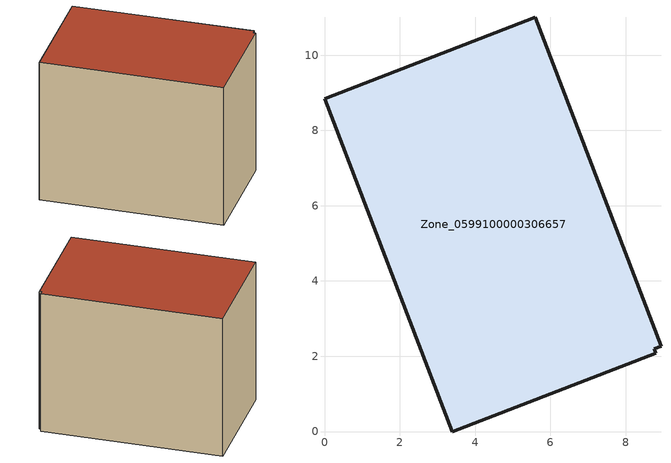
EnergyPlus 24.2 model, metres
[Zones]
Zone_0599100000306657
 floor ground (C_G): 8.94,2.27 8.76,2.2 8.81,2.09 3.39,0 0,8.85 5.6,11 z0
 wall outside (C_F): 8.94,2.27 5.6,11 0,8.85 3.39,0 8.81,2.09 8.76,2.2 8.94,2.27 z0:7.74
 roof outside (C_R): 8.76,2.2 8.94,2.27 5.6,11 0,8.85 3.39,0 8.81,2.09 z7.74
[BUILDING]
Pand.0599100000306657: North Axis=0; Terrain=City; Loads Convergence Tolerance Value=0.04; Temperature Convergence Tolerance Value=0.4; Solar Distribution=FullExterior; Maximum Number of Warmup Days=25; Minimum Number of Warmup Days=1
[Site:Location]
Rotterdam.The.Hague.AP_ZH_NLD Design_Conditions: Latitude=51.96; Longitude=4.45; Time Zone=1; Elevation=-4.5
[SITE:GROUNDTEMPERATURE:BUILDINGSURFACE]
18, 18, 18, 18, 18, 18, 18, 18, 18, 18, 18, 18
[MATERIAL] Thermal Absorptance=0.9; Solar Absorptance=0.7; Visible Absorptance=0.7
Name | Roughness | Thickness | Conductivity | Density | Specific Heat
G.TI.1975-1991 | MediumSmooth | 0.15 | 0.288461 | 540 | 1210
F.TI.1975-1991 | Rough | 0.3 | 0.230769 | 1920 | 840
R.TI.1975-1991 | MediumRough | 0.2 | 0.153846 | 1500 | 1000
[CONSTRUCTION]
C_G: G.TI.1975-1991
C_F: F.TI.1975-1991
C_R: R.TI.1975-1991
[ZONE]
Zone_0599100000306657: Type=1; Multiplier=1; Ceiling Height=Autocalculate; Volume=Autocalculate; Floor Area=autocalculate; Part of Total Floor Area=Yes
[ZONEINFILTRATION:DESIGNFLOWRATE]
Infil_Zone_0599100000306657: Zone or ZoneList or Space or SpaceList=Zone_0599100000306657; Schedule=AlwaysOn; Design Flow Rate Calculation Method=Flow/Area; Flow Rate per Floor Area=0.003; Constant Term Coefficient=1; Temperature Term Coefficient=0; Velocity Term Coefficient=0; Velocity Squared Term Coefficient=0
[HVACTEMPLATE:ZONE:IDEALLOADSAIRSYSTEM]
Zone_0599100000306657: Maximum Heating Supply Air Temperature=50; Minimum Cooling Supply Air Temperature=13; Maximum Heating Supply Air Humidity Ratio=0.0156; Minimum Cooling Supply Air Humidity Ratio=0.0077; Heating Limit=NoLimit; Cooling Limit=NoLimit; Dehumidification Control Type=ConstantSensibleHeatRatio; Cooling Sensible Heat Ratio=0.7; Dehumidification Setpoint=60; Humidification Control Type=None; Humidification Setpoint=30; Outdoor Air Method=None; Outdoor Air Flow Rate per Person=0.00944; Outdoor Air Flow Rate per Zone Floor Area=0; Outdoor Air Flow Rate per Zone=0; Demand Controlled Ventilation Type=None; Outdoor Air Economizer Type=NoEconomizer; Heat Recovery Type=None; Sensible Heat Recovery Effectiveness=0.7; Latent Heat Recovery Effectiveness=0.65
[ZONECONTROL:THERMOSTAT]
ThermostatControl_Zone_0599100000306657: Zone or ZoneList=Zone_0599100000306657; Control Type Schedule=DualSetpointControlType; Control 1=Thermostat_Zone_0599100000306657; Temperature Difference Between Cutout And Setpoint=0
[THERMOSTATSETPOINT:DUALSETPOINT]
Thermostat_Zone_0599100000306657: Heating Setpoint Temperature Schedule=HeatingSetpoint_Zone_0599100000306657; Cooling Setpoint Temperature Schedule=CoolingSetpoint_Zone_0599100000306657
[SCHEDULE:COMPACT]
HeatingSetpoint_Zone_0599100000306657: Through: 12/31, For: AllDays, Until: 24:00, 21
CoolingSetpoint_Zone_0599100000306657: Through: 12/31, For: AllDays, Until: 24:00, 24
DualSetpointControlType: Through: 12/31, For: AllDays, Until: 24:00, 4
AlwaysOn: Through: 12/31, For: AllDays, Until: 24:00, 1
